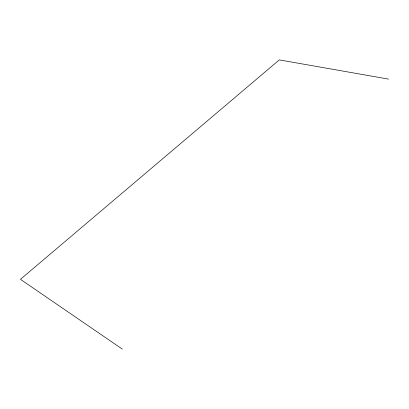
<?xml version="1.0" encoding="UTF-8"?>
<svg xmlns="http://www.w3.org/2000/svg" width="409" height="409" viewBox="0 0 409 409"><rect width="100%" height="100%" fill="white"/><g stroke="black" fill="none" stroke-linecap="round" stroke-linejoin="round"><path stroke-width="0.61" d="M388.55 79.106L279.296 59.888L20.45 279.327L122.322 349.112"/></g></svg>
